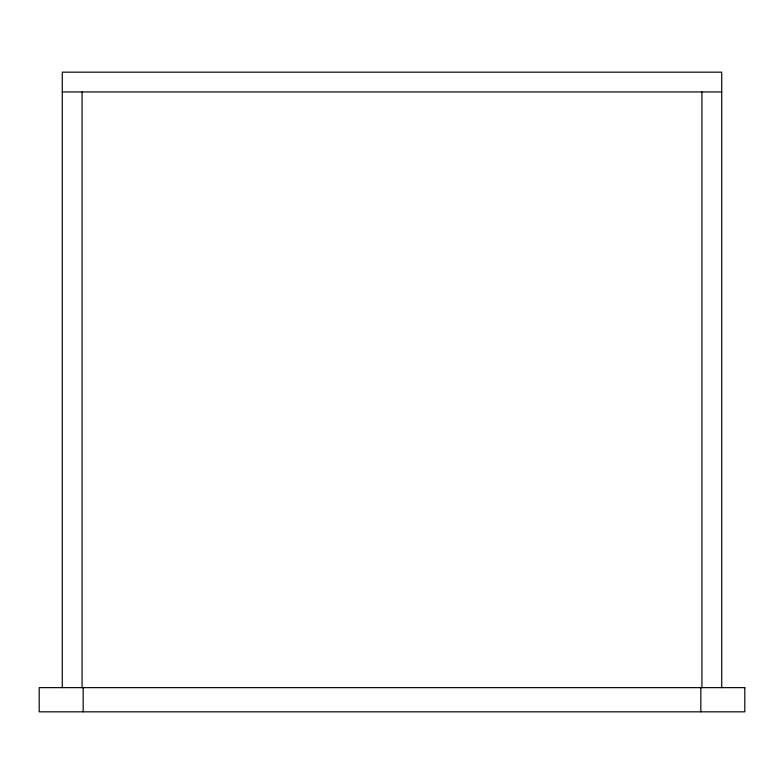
<?xml version="1.0" encoding="UTF-8"?>
<svg xmlns="http://www.w3.org/2000/svg" width="784" height="784" viewBox="0 0 784 784"><rect width="100%" height="100%" fill="white"/><g stroke="black" fill="none" stroke-linecap="round" stroke-linejoin="round"><path stroke-width="1.18" d="M62.279 91.953L721.721 91.953M721.721 687.646L721.721 72.167L62.279 72.167L62.279 687.646M701.935 91.953L701.935 687.646M700.837 687.646L700.837 711.833M83.163 687.646L83.163 711.833M82.065 91.953L82.065 687.646M744.8 687.646L39.2 687.646L39.2 711.833L744.8 711.833L744.8 687.646"/></g></svg>
